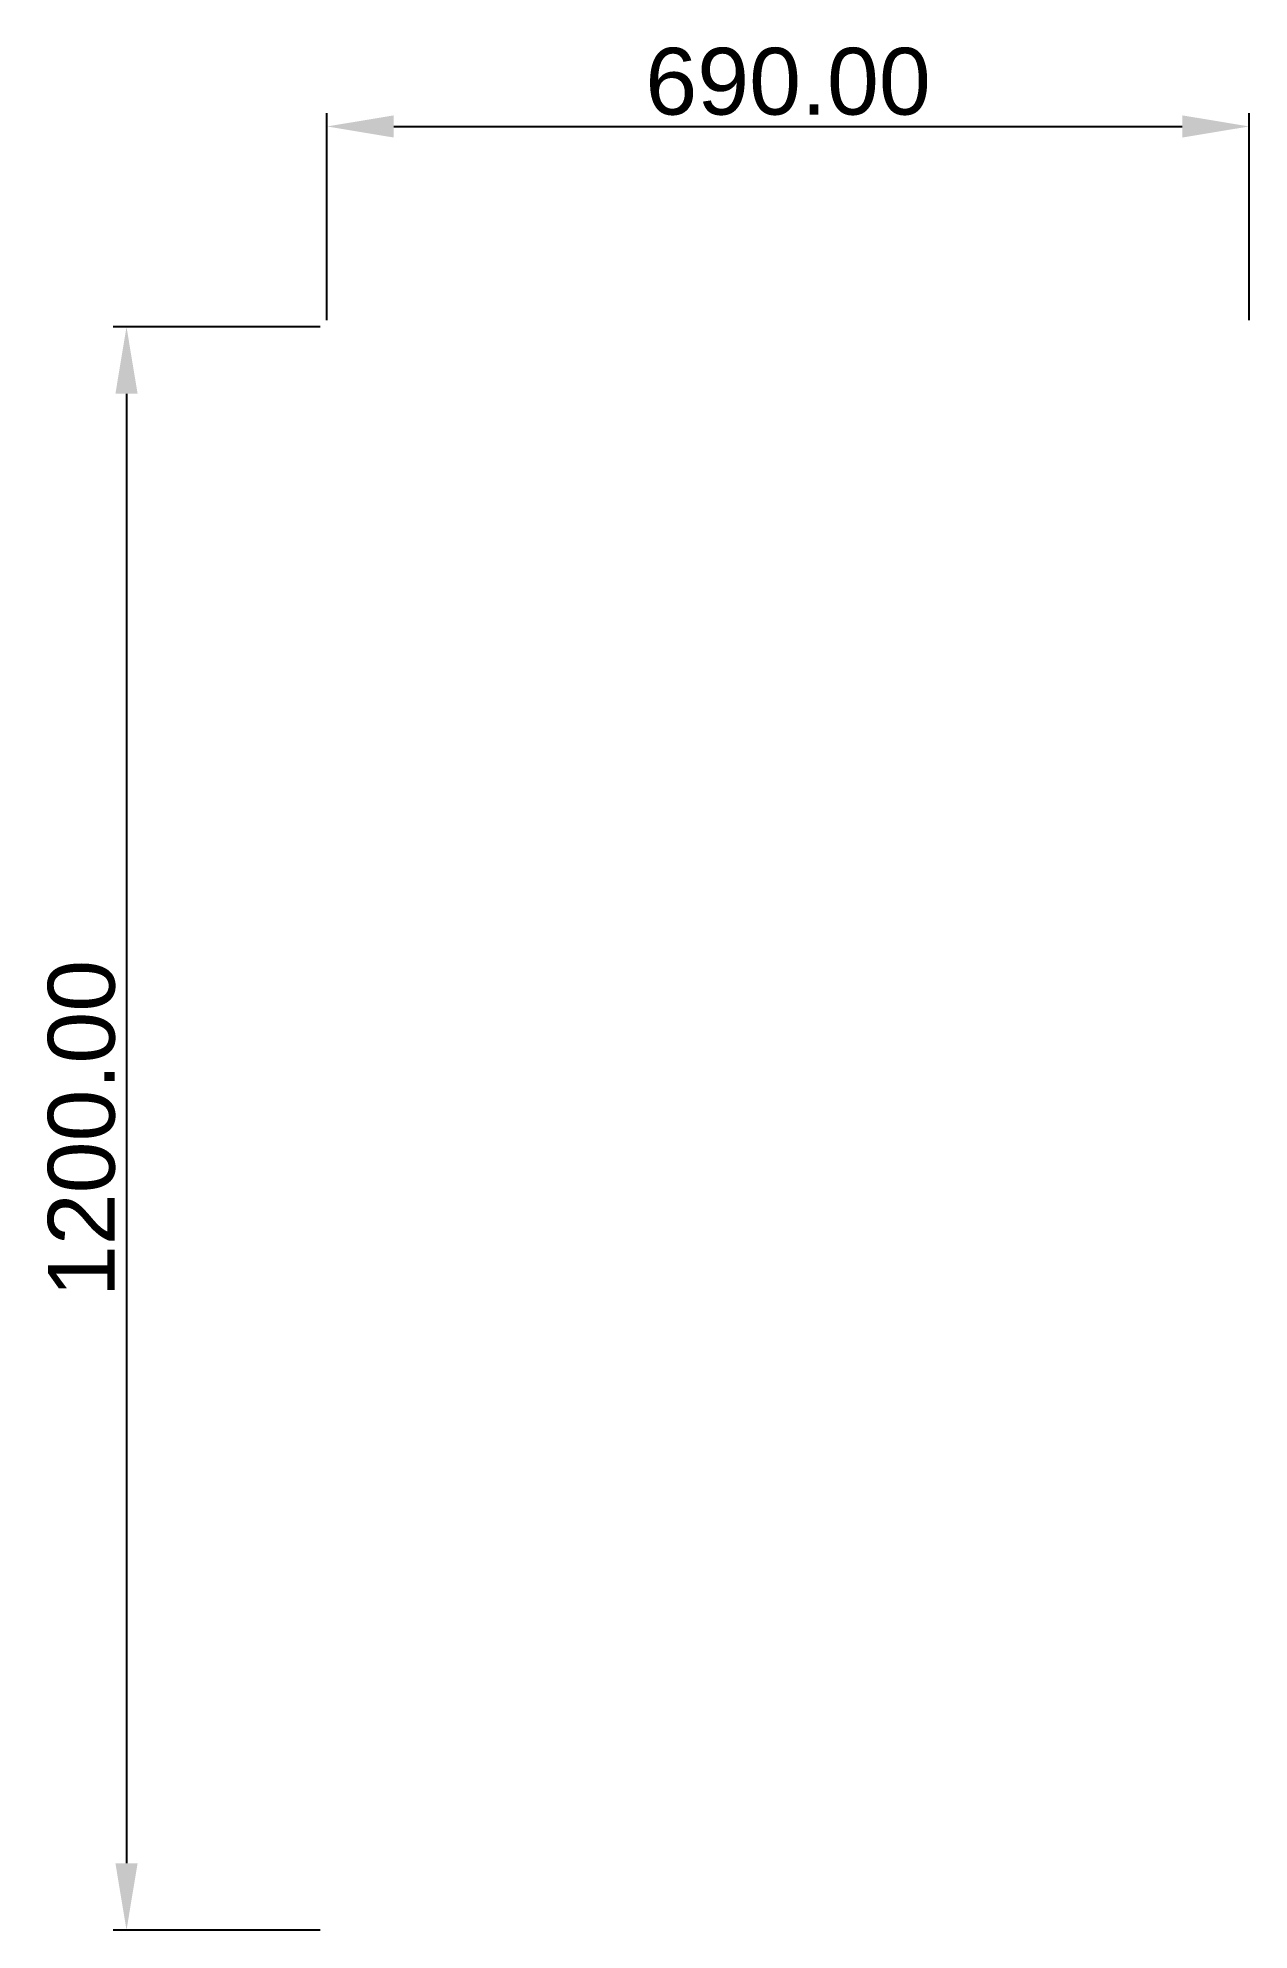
# Model space of a CAD drawing. Header units: millimetres. Extents: x 2141 to 3048, y 2785 to 4201.
import ezdxf

# ---------------------------------------------------------------- set-up
doc = ezdxf.new("R2010")
doc.units = ezdxf.units.MM
doc.layers.add('Default', color=7, linetype='Continuous')
doc.styles.add('Arial Regular', font='arial.ttf')
doc.dimstyles.new('Template Millimeter Small', dxfattribs={"dimscale": 10, "dimtxt": 5, "dimasz": 5, "dimexe": 1, "dimexo": 0.5, "dimgap": 0.8, "dimtad": 1, "dimtoh": 1, "dimzin": 1, "dimdsep": 46, "dimtxsty": 'Arial Regular', "dimcen": 2.5, "dimadec": 1, "dimazin": 1, "dimtfac": 1, "dimtdec": 4, "dimtix": 1, "dimtofl": 0, "dimtmove": 1, "dimatfit": 3, "dimldrblk": 'OPEN90', "dimfxl": 1, "dimtolj": 1, "dimtzin": 1, "dimarcsym": 0})

# ---------------------------------------------------------------- blocks, each defined once
blk = doc.blocks.new('*D3')
at = {"layer": 'Default', "color": 0, "lineweight": -2, "transparency": 16777216}
for p, q in [((2352.7, 3984.6), (2197.7, 3984.6)), ((2207.7, 3934.6), (2207.7, 2834.6)), ((2352.7, 2784.6), (2197.7, 2784.6))]:
    blk.add_line(p, q, dxfattribs=at)
at = {"layer": 'Default', "color": 0, "transparency": 16777216}
for points in [[(2199.4, 3934.6), (2216, 3934.6), (2207.7, 3984.6)], [(2199.4, 2834.6), (2216, 2834.6), (2207.7, 2784.6)]]:
    blk.add_solid(points, dxfattribs=at)
at = {"layer": 'Defpoints', "color": 0, "transparency": 16777216}
for p in [(2357.7, 3984.6), (2207.7, 2784.6), (2357.7, 2784.6)]:
    blk.add_point(p, dxfattribs=at)
at = {"layer": 'Default', "color": 0, "transparency": 16777216, "insert": (2174.2, 3384.6), "char_height": 50, "attachment_point": 5, "rotation": 90, "style": 'Arial Regular'}
blk.add_mtext('\\A1;1200.00', dxfattribs=at)
blk = doc.blocks.new('*D4')
at = {"layer": 'Default', "color": 0, "lineweight": -2, "transparency": 16777216}
for p, q in [((2357.7, 3989.6), (2357.7, 4144.6)), ((3047.7, 3989.6), (3047.7, 4144.6)), ((2407.7, 4134.6), (2997.7, 4134.6))]:
    blk.add_line(p, q, dxfattribs=at)
at = {"layer": 'Default', "color": 0, "transparency": 16777216}
for points in [[(2407.7, 4142.9), (2407.7, 4126.3), (2357.7, 4134.6)], [(2997.7, 4142.9), (2997.7, 4126.3), (3047.7, 4134.6)]]:
    blk.add_solid(points, dxfattribs=at)
at = {"layer": 'Defpoints', "color": 0, "transparency": 16777216}
for p in [(3047.7, 4134.6), (2357.7, 3984.6), (3047.7, 3984.6)]:
    blk.add_point(p, dxfattribs=at)
at = {"layer": 'Default', "color": 0, "transparency": 16777216, "insert": (2702.7, 4168.1), "char_height": 50, "attachment_point": 5, "style": 'Arial Regular'}
blk.add_mtext('\\A1;690.00', dxfattribs=at)

msp = doc.modelspace()

# ---------------------------------------------------------------- dimensions: what is measured, and where the dimension line sits
at = {"layer": 'Default'}
dim = msp.add_linear_dim(base=(3047.702, 4134.585, 127), p1=(2357.702, 3984.585, 127), p2=(3047.702, 3984.585, 127), dimstyle='Template Millimeter Small', override={"dimscale": 10, "dimtxt": 5, "dimasz": 5, "dimexe": 1, "dimexo": 0.5, "dimgap": 0.8, "dimtad": 1, "dimtih": 0, "dimtoh": 0, "dimdec": 2, "dimzin": 1, "dimtxsty": 'Arial Regular', "dimsah": 0, "dimcen": 2.5, "dimadec": 1, "dimazin": 1, "dimtix": 0, "dimtmove": 0, "dimtzin": 1}, dxfattribs=at)
dim.commit()
dim.dimension.update_dxf_attribs({"geometry": '*D4', "text_midpoint": (2702.702, 4168.113, 127)})
dim = msp.add_linear_dim(base=(2207.702, 2784.585, 127), p1=(2357.702, 3984.585, 127), p2=(2357.702, 2784.585, 127), angle=90, dimstyle='Template Millimeter Small', override={"dimscale": 10, "dimtxt": 5, "dimasz": 5, "dimexe": 1, "dimexo": 0.5, "dimgap": 0.8, "dimtad": 1, "dimtih": 0, "dimtoh": 0, "dimdec": 2, "dimzin": 1, "dimtxsty": 'Arial Regular', "dimsah": 0, "dimcen": 2.5, "dimadec": 1, "dimazin": 1, "dimtix": 0, "dimtmove": 0, "dimtzin": 1}, dxfattribs=at)
dim.commit()
dim.dimension.update_dxf_attribs({"geometry": '*D3', "text_midpoint": (2174.173, 3384.585, 127)})

doc.saveas('drawing.dxf')
